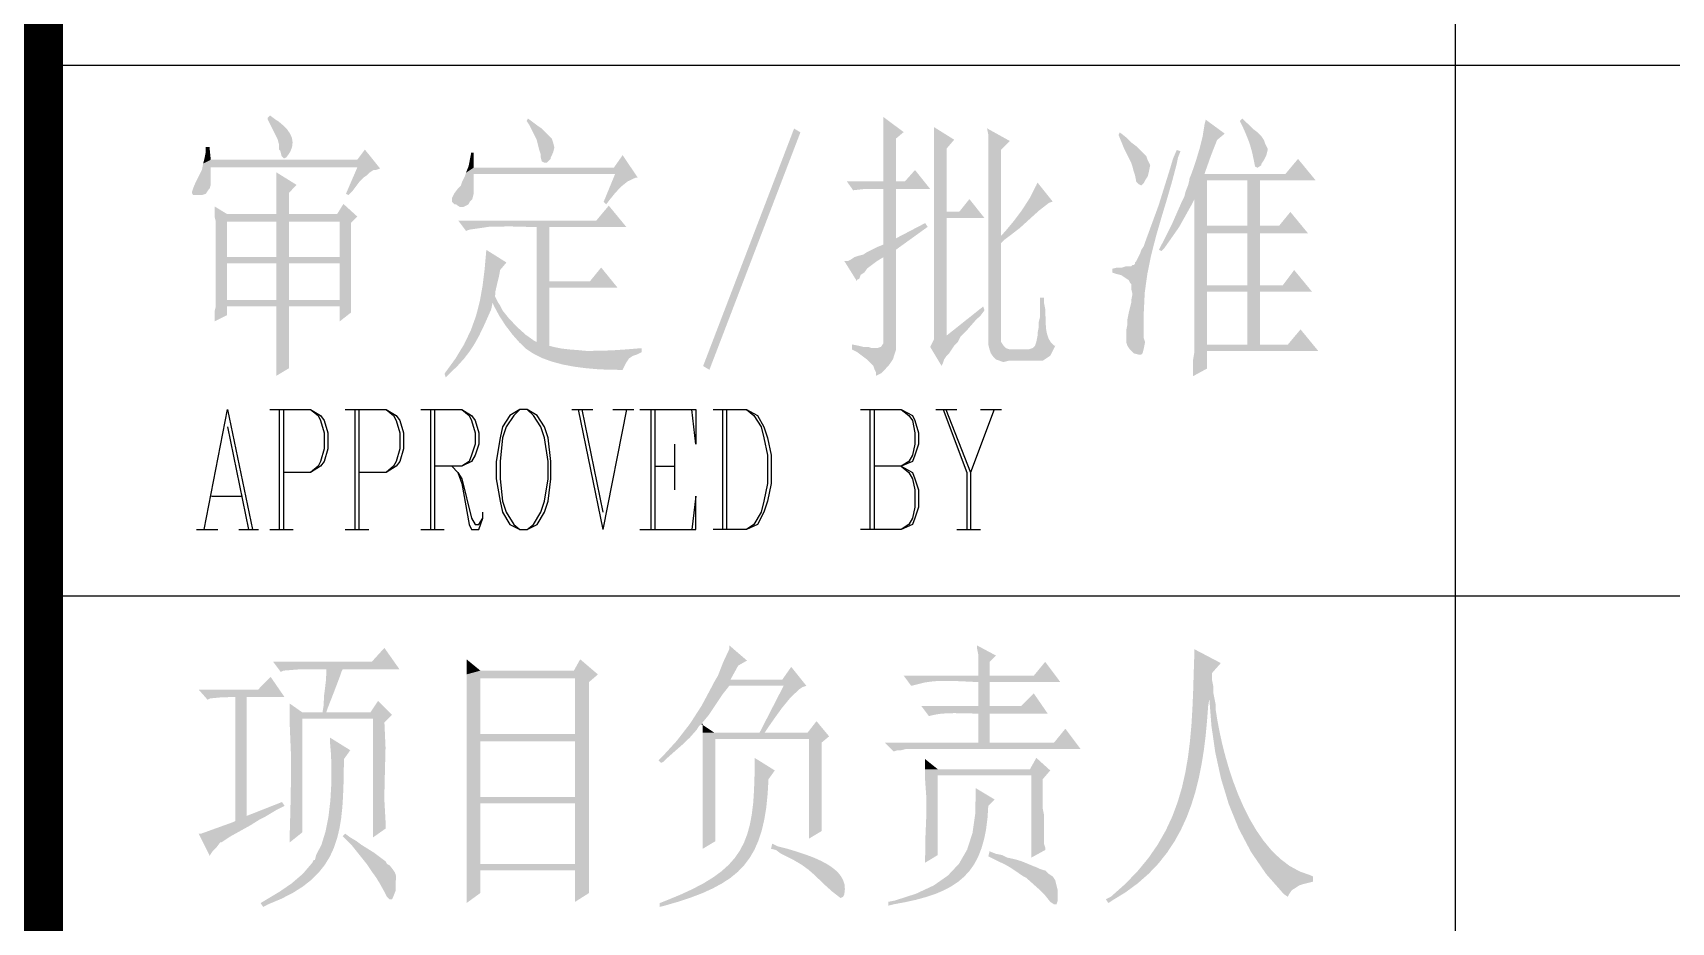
# Paper-space layout 'G2.00 图纸索引' of a CAD drawing. Header units: millimetres. Extents: x 0 to 841, y 0 to 594.
# Drawn here: x 760.15 to 784.85, y 86.08 to 99.49 of the extents above; entities that cross this region are included whole.
import ezdxf

# ---------------------------------------------------------------- set-up
doc = ezdxf.new("R2010")
doc.units = ezdxf.units.MM
for name, color, linetype in [('TB_A1$0$上海中建-图名', 7, 'Continuous'), ('TB_A1$0$上海中建-图框', 24, 'Continuous'), ('TB_A1$0$上海中建-图框字体', 11, 'Continuous')]:
    doc.layers.add(name, color=color, linetype=linetype)

# ---------------------------------------------------------------- blocks, each defined once
blk = doc.blocks.new('TB_A1$0$上海中建A1图框F版')
h = blk.add_hatch(color=11)
h.dxf.hatch_style = 2
h.paths.add_polyline_path([(76372.9, 9824.2), (76369.1, 9820.4), (76369.1, 9818.5), (76384.3, 9788), (76386.3, 9780.4), (76386.3, 9772.8), (76388.2, 9770.9), (76390.1, 9763.3), (76393.9, 9759.5), (76397.7, 9761.4), (76403, 9769.2), (76406, 9776.7), (76406.8, 9783.7), (76405.8, 9790.4), (76403, 9796.8), (76398.7, 9803), (76393, 9808.9), (76386.3, 9814.7), (76380.5, 9818.5)])
h = blk.add_hatch(color=11)
h.dxf.hatch_style = 2
h.paths.add_polyline_path([(76761.5, 9819.8), (76759.6, 9816), (76763.4, 9810.3), (76774.9, 9787.4), (76778.7, 9772.2), (76780.6, 9766.5), (76780.6, 9762.6), (76782.5, 9755), (76786.3, 9753.1), (76790.1, 9753.1), (76795.8, 9758.8), (76795.8, 9760.7), (76799.6, 9768.4), (76801.5, 9776), (76799.6, 9783.6), (76797.7, 9789.3), (76792, 9795), (76788.2, 9798.8), (76782.5, 9804.6), (76776.8, 9808.4), (76769.2, 9814.1)])
h = blk.add_hatch(color=11)
h.dxf.hatch_style = 2
h.paths.add_polyline_path([(77297.6, 9822), (77297.6, 9818.2), (77297.6, 9734.4), (77297.6, 9724.9), (77316.7, 9724.9), (77316.7, 9789.6), (77328.1, 9799.2)])
h = blk.add_hatch(color=11)
h.dxf.hatch_style = 2
h.paths.add_polyline_path([(77783.6, 9817.9), (77781.7, 9810.3), (77778.9, 9792.7), (77774.1, 9773.7), (77768.4, 9754.8), (77762.6, 9737.9), (77758.8, 9728.4), (77781.7, 9736), (77783.6, 9741.7), (77791.8, 9764.7), (77800.7, 9787.4), (77812.2, 9796.9)])
h = blk.add_hatch(color=11)
h.dxf.hatch_style = 2
h.paths.add_polyline_path([(77838.8, 9819.8), (77835, 9816), (77838.8, 9808.4), (77842.9, 9799.2), (77846.1, 9791.4), (77848.7, 9784.6), (77850.8, 9778.3), (77852.6, 9771.9), (77854.3, 9765), (77856, 9757), (77857.9, 9747.4), (77861.7, 9745.5), (77867.4, 9749.3), (77867.4, 9751.2), (77871.2, 9756.9), (77875, 9764.5), (77876.9, 9772.2), (77876.9, 9774.1), (77873.1, 9781.7), (77871.2, 9787.4), (77867.4, 9793.1), (77861.7, 9798.8), (77854.1, 9804.6), (77846.5, 9812.2)])
h = blk.add_hatch(color=11)
h.dxf.hatch_style = 2
h.paths.add_polyline_path([(77035.2, 9440.7), (77025.7, 9446.4), (77162.9, 9804.6), (77172.4, 9798.8)])
h = blk.add_hatch(color=11)
h.dxf.hatch_style = 2
h.paths.add_polyline_path([(77373.8, 9806.8), (77373.8, 9486.7), (77368.1, 9475.3), (77385.2, 9446.7), (77387.2, 9450.5), (77389.1, 9456.3), (77392.9, 9462), (77396.7, 9465.8), (77404.3, 9477.2), (77410, 9482.9), (77413.8, 9490.5), (77392.9, 9492.4), (77392.9, 9669.6), (77450, 9669.6), (77392.9, 9679.1), (77392.9, 9774.4), (77404.3, 9787.7)])
h = blk.add_hatch(color=11)
h.dxf.hatch_style = 2
h.paths.add_polyline_path([(77453.8, 9804.9), (77455.7, 9795.3), (77455.7, 9479.1), (77457.6, 9471.5), (77459.5, 9465.8), (77463.4, 9460.1), (77467.2, 9456.3), (77478.6, 9452.4), (77486.2, 9454.3), (77537.6, 9454.3), (77549.1, 9462), (77552.9, 9469.6), (77488.1, 9471.5), (77482.4, 9473.4), (77478.6, 9477.2), (77474.8, 9482.9), (77474.8, 9631.5), (77480.5, 9637.2), (77488.1, 9642.9), (77474.8, 9642.9), (77474.8, 9772.5), (77488.1, 9785.8)])
h = blk.add_hatch(color=11)
h.dxf.hatch_style = 2
h.paths.add_polyline_path([(77654, 9798.8), (77652.1, 9795), (77659.8, 9776), (77671.2, 9753.1), (77673.1, 9747.4), (77675, 9739.8), (77676.9, 9734.1), (77678.8, 9724.5), (77682.6, 9720.7), (77686.4, 9718.8), (77690.2, 9722.6), (77692.1, 9726.4), (77696, 9732.2), (77697.9, 9739.8), (77699.8, 9749.3), (77697.9, 9753.1), (77696, 9756.9), (77694.1, 9762.6), (77678.8, 9777.9), (77671.2, 9783.6), (77663.6, 9791.2)])
h = blk.add_hatch(color=11)
h.dxf.hatch_style = 2
h.paths.add_polyline_path([(76281.5, 9776.6), (76275.8, 9776.6), (76275.8, 9769), (76273.9, 9759.5), (76272, 9751.8), (76283.4, 9757.6)])
h = blk.add_hatch(color=11)
h.dxf.hatch_style = 2
h.paths.add_polyline_path([(76515.8, 9772.8), (76504.4, 9757.6), (76283.4, 9757.6), (76272, 9751.8), (76504.4, 9746.1), (76487.2, 9706.1), (76491, 9704.2), (76496.7, 9709.9), (76508.2, 9725.2), (76513.9, 9730.9), (76519.6, 9734.7), (76523.4, 9738.5), (76529.1, 9742.3), (76532.9, 9742.3), (76538.7, 9744.2)])
h = blk.add_hatch(color=11)
h.dxf.hatch_style = 2
h.paths.add_polyline_path([(76679.6, 9768.4), (76675.8, 9768.4), (76675.8, 9766.5), (76672, 9747.4), (76668.2, 9737.9), (76679.6, 9745.5)])
h = blk.add_hatch(color=11)
h.dxf.hatch_style = 2
h.paths.add_polyline_path([(76904.4, 9764.5), (76891.1, 9745.5), (76679.6, 9745.5), (76668.2, 9737.9), (76893, 9736), (76875.8, 9694.1), (76879.6, 9690.3), (76885.4, 9697.9), (76893.4, 9707.7), (76902.1, 9717), (76912, 9724.9), (76923.5, 9730.3), (76927.3, 9730.3)])
h = blk.add_hatch(color=11)
h.dxf.hatch_style = 2
h.paths.add_polyline_path([(77739.8, 9772.2), (77734.1, 9758.8), (77730.2, 9745.5), (77712.5, 9688.7), (77692.1, 9633.1), (77690.2, 9627.4), (77686.4, 9621.7), (77684.5, 9616), (77678.8, 9604.5), (77676.9, 9602.6), (77676.9, 9600.7), (77675, 9598.8), (77673.1, 9598.8), (77671.2, 9596.9), (77663.6, 9596.9), (77657.9, 9595), (77650.2, 9595), (77642.6, 9593.1), (77642.6, 9587.4), (77648.3, 9585.5), (77656, 9583.6), (77667.4, 9576), (77669.3, 9572.1), (77671.2, 9570.2), (77671.2, 9562.6), (77673.1, 9555), (77671.2, 9545.5), (77671.2, 9541.7), (77667.4, 9526.4), (77665.5, 9516.9), (77665.5, 9509.3), (77663.6, 9499.8), (77663.6, 9482.6), (77665.5, 9476.9), (77669.3, 9471.2), (77675, 9465.5), (77682.6, 9463.6), (77686.4, 9463.6), (77688.3, 9465.5), (77690.2, 9473.1), (77692.1, 9482.6), (77690.2, 9488.3), (77690.2, 9528.3), (77691.6, 9557.1), (77695.5, 9585.3), (77701.2, 9613.3), (77708.3, 9641), (77716.2, 9668.6), (77724.5, 9696), (77732.5, 9723.6), (77739.8, 9751.2), (77741.7, 9760.7), (77745.5, 9770.3)])
h = blk.add_hatch(color=11)
h.dxf.hatch_style = 2
h.paths.add_polyline_path([(77922.7, 9758.8), (77903.6, 9736), (77781.7, 9736), (77758.8, 9728.4), (77758.8, 9726.4), (77756.9, 9718.8), (77753.1, 9709.3), (77751.2, 9701.7), (77766.4, 9697.9), (77766.4, 9476.9), (77865.5, 9478.8), (77785.5, 9478.8), (77785.5, 9558.8), (77943.6, 9558.8), (77865.5, 9568.3), (77785.5, 9568.3), (77785.5, 9646.4), (77937.9, 9646.4), (77865.5, 9657.9), (77785.5, 9657.9), (77785.5, 9726.4), (77949.3, 9726.4)])
h = blk.add_hatch(color=11)
h.dxf.hatch_style = 2
h.paths.add_polyline_path([(76272, 9751.8), (76270, 9742.3), (76266.1, 9734.4), (76261.3, 9725), (76257.2, 9715.7), (76254.8, 9708), (76256.7, 9704.2), (76270, 9704.2), (76275.8, 9706.1), (76279.6, 9711.8), (76281.5, 9713.7), (76283.4, 9719.5), (76283.4, 9746.1), (76504.4, 9746.1)])
h = blk.add_hatch(color=11)
h.dxf.hatch_style = 2
h.paths.add_polyline_path([(76382.4, 9738.5), (76382.4, 9734.7), (76382.4, 9685.2), (76382.4, 9675.6), (76308.1, 9675.6), (76401.5, 9675.6), (76401.5, 9708), (76412.9, 9719.5)])
h = blk.add_hatch(color=11)
h.dxf.hatch_style = 2
h.paths.add_polyline_path([(76668.2, 9737.9), (76666.3, 9732.2), (76662.5, 9724.5), (76660.6, 9718.8), (76656.8, 9715), (76651, 9707.4), (76647.2, 9699.8), (76647.2, 9694.1), (76651, 9690.3), (76653, 9690.3), (76658.7, 9686.4), (76664.4, 9686.4), (76672, 9690.3), (76673.9, 9694.1), (76677.7, 9697.9), (76679.6, 9705.5), (76679.6, 9736), (76893, 9736)])
h = blk.add_hatch(color=11)
h.dxf.hatch_style = 2
h.paths.add_polyline_path([(77345.2, 9742), (77330, 9724.9), (77242.4, 9724.9), (77251.9, 9711.5), (77269, 9713.4), (77368.1, 9713.4)])
h = blk.add_hatch(color=11)
h.dxf.hatch_style = 2
h.paths.add_polyline_path([(77316.7, 9713.4), (77297.6, 9713.4), (77297.6, 9631.5), (77316.7, 9639.1)])
h = blk.add_hatch(color=11)
h.dxf.hatch_style = 2
h.paths.add_polyline_path([(77530, 9723), (77528.1, 9719.1), (77518.5, 9700.2), (77507, 9682.3), (77494.2, 9665.1), (77480.5, 9648.7), (77474.8, 9642.9), (77488.1, 9642.9), (77503.4, 9654.7), (77517.7, 9667.7), (77532, 9680.7), (77547.2, 9692.5), (77552.9, 9694.4)])
h = blk.add_hatch(color=11)
h.dxf.hatch_style = 2
h.paths.add_polyline_path([(77865.5, 9726.4), (77846.5, 9726.4), (77846.5, 9657.9), (77785.5, 9657.9), (77865.5, 9657.9)])
h = blk.add_hatch(color=11)
h.dxf.hatch_style = 2
h.paths.add_polyline_path([(76483.4, 9690.9), (76473.9, 9675.6), (76401.5, 9675.6), (76289.1, 9671.8), (76291, 9664.2), (76291, 9620.4), (76291, 9610.9), (76308.1, 9610.9), (76308.1, 9664.2), (76382.4, 9664.2), (76504.4, 9671.8)])
h = blk.add_hatch(color=11)
h.dxf.hatch_style = 2
h.paths.add_polyline_path([(76289.1, 9687.1), (76289.1, 9671.8), (76401.5, 9675.6), (76308.1, 9675.6)])
h = blk.add_hatch(color=11)
h.dxf.hatch_style = 2
h.paths.add_polyline_path([(76883.5, 9688.3), (76864.4, 9665.5), (76656.8, 9665.5), (76668.2, 9650.2), (76673.9, 9652.2), (76702.9, 9656.4), (76733.5, 9657), (76764.3, 9656.2), (76793.9, 9656), (76910.1, 9656)])
h = blk.add_hatch(color=11)
h.dxf.hatch_style = 2
h.paths.add_polyline_path([(77427.2, 9698.2), (77411.9, 9679.1), (77392.9, 9679.1), (77450, 9669.6)])
h = blk.add_hatch(color=11)
h.dxf.hatch_style = 2
h.paths.add_polyline_path([(77751.2, 9701.7), (77747.4, 9694.1), (77733, 9661.3), (77716.9, 9629.3), (77713.1, 9621.7), (77716.9, 9619.8), (77720.7, 9623.6), (77743.3, 9655.8), (77762.6, 9690.3), (77766.4, 9697.9)])
h = blk.add_hatch(color=11)
h.dxf.hatch_style = 2
h.paths.add_polyline_path([(76504.4, 9671.8), (76382.4, 9664.2), (76477.7, 9664.2), (76477.7, 9610.9), (76291, 9610.9), (76291, 9601.4), (76477.7, 9601.4), (76477.7, 9546.1), (76291, 9546.1), (76291, 9536.6), (76477.7, 9536.6), (76477.7, 9513.7), (76494.8, 9527.1), (76494.8, 9647.1), (76494.8, 9662.3)])
h = blk.add_hatch(color=11)
h.dxf.hatch_style = 2
h.paths.add_polyline_path([(76382.4, 9664.2), (76382.4, 9610.9), (76401.5, 9610.9), (76401.5, 9664.2), (76477.7, 9664.2)])
h = blk.add_hatch(color=11)
h.dxf.hatch_style = 2
h.paths.add_polyline_path([(77360.5, 9662), (77316.7, 9639.1), (77297.6, 9631.5), (77297.6, 9629.6), (77288.1, 9625.8), (77272.9, 9618.2), (77267.1, 9614.4), (77259.5, 9612.5), (77297.6, 9610.6), (77297.6, 9481), (77293.8, 9475.3), (77288.1, 9473.4), (77316.7, 9471.5), (77316.7, 9622), (77364.3, 9656.3)])
h = blk.add_hatch(color=11)
h.dxf.hatch_style = 2
h.paths.add_polyline_path([(77911.2, 9678.8), (77894.1, 9657.9), (77865.5, 9657.9), (77937.9, 9646.4)])
h = blk.add_hatch(color=11)
h.dxf.hatch_style = 2
h.paths.add_polyline_path([(76793.9, 9656), (76774.9, 9656), (76774.9, 9482.6), (76748.2, 9482.6), (76757.7, 9473.1), (76763.4, 9469.3), (76854.9, 9469.3), (76849.2, 9469.3), (76837.6, 9470.4), (76824.8, 9471.4), (76812.3, 9472.8), (76801.5, 9475), (76793.9, 9476.9), (76793.9, 9564.5), (76896.8, 9564.5), (76793.9, 9574)])
h = blk.add_hatch(color=11)
h.dxf.hatch_style = 2
h.paths.add_polyline_path([(77865.5, 9646.4), (77846.5, 9646.4), (77846.5, 9568.3), (77785.5, 9568.3), (77865.5, 9568.3)])
h = blk.add_hatch(color=11)
h.dxf.hatch_style = 2
h.paths.add_polyline_path([(76698.7, 9621.7), (76698.7, 9619.8), (76696.3, 9592.5), (76693.2, 9567.4), (76689, 9544), (76683.3, 9521.9), (76675.5, 9500.4), (76665.3, 9479.1), (76652.2, 9457.5), (76635.8, 9435), (76637.7, 9429.3), (76643.4, 9435), (76655.3, 9446.5), (76665.3, 9457.6), (76673.8, 9468.6), (76681.1, 9479.8), (76687.6, 9491.5), (76693.7, 9503.9), (76699.8, 9517.4), (76706.3, 9532.1), (76708.2, 9541.7), (76715.8, 9543.6), (76712, 9551.2), (76712.7, 9559.7), (76715.2, 9570.5), (76718, 9581.7), (76719.6, 9591.2), (76729.2, 9602.6)])
h = blk.add_hatch(color=11)
h.dxf.hatch_style = 2
h.paths.add_polyline_path([(77259.5, 9612.5), (77253.8, 9610.6), (77248.1, 9606.7), (77244.3, 9604.8), (77238.6, 9604.8), (77257.6, 9574.4), (77257.6, 9576.3), (77261.4, 9578.2), (77263.3, 9583.9), (77269, 9587.7), (77272.9, 9593.4), (77288.1, 9604.8), (77297.6, 9610.6)])
h = blk.add_hatch(color=11)
h.dxf.hatch_style = 2
h.paths.add_polyline_path([(76291, 9601.4), (76291, 9599.4), (76291, 9553.7), (76291, 9546.1), (76308.1, 9546.1), (76308.1, 9601.4), (76382.4, 9601.4)])
h = blk.add_hatch(color=11)
h.dxf.hatch_style = 2
h.paths.add_polyline_path([(76382.4, 9601.4), (76382.4, 9546.1), (76401.5, 9546.1), (76401.5, 9601.4), (76477.7, 9601.4)])
h = blk.add_hatch(color=11)
h.dxf.hatch_style = 2
h.paths.add_polyline_path([(76872, 9595), (76854.9, 9574), (76793.9, 9574), (76896.8, 9564.5)])
h = blk.add_hatch(color=11)
h.dxf.hatch_style = 2
h.paths.add_polyline_path([(77916.9, 9591.2), (77899.8, 9568.3), (77865.5, 9568.3), (77943.6, 9558.8)])
h = blk.add_hatch(color=11)
h.dxf.hatch_style = 2
h.paths.add_polyline_path([(76291, 9536.6), (76289.1, 9529), (76289.1, 9513.7), (76308.1, 9523.2), (76308.1, 9536.6), (76477.7, 9536.6)])
h = blk.add_hatch(color=11)
h.dxf.hatch_style = 2
h.paths.add_polyline_path([(76401.5, 9536.6), (76382.4, 9536.6), (76382.4, 9534.7), (76382.4, 9437.5), (76382.4, 9431.8), (76401.5, 9443.2), (76401.5, 9447), (76401.5, 9511.8), (76401.5, 9523.2)])
h = blk.add_hatch(color=11)
h.dxf.hatch_style = 2
h.paths.add_polyline_path([(76715.8, 9543.6), (76708.2, 9541.7), (76712, 9534), (76718.9, 9521.2), (76728.2, 9507.1), (76738.4, 9493.7), (76748.2, 9482.6), (76774.9, 9482.6), (76771.1, 9484.5), (76758.4, 9493.5), (76745.3, 9505.3), (76733.1, 9518.1), (76723.4, 9530.2), (76719.6, 9537.9)])
h = blk.add_hatch(color=11)
h.dxf.hatch_style = 2
h.paths.add_polyline_path([(77448.1, 9536.3), (77392.9, 9492.4), (77413.8, 9490.5), (77422, 9498.7), (77428.9, 9506.7), (77435.9, 9514.7), (77444.3, 9522.9), (77450, 9530.5)])
h = blk.add_hatch(color=11)
h.dxf.hatch_style = 2
h.paths.add_polyline_path([(77539.6, 9549.6), (77533.8, 9549.6), (77533.8, 9521), (77531.9, 9513.4), (77531.9, 9505.8), (77530, 9496.3), (77530, 9492.4), (77528.1, 9482.9), (77526.2, 9477.2), (77522.4, 9473.4), (77516.7, 9471.5), (77488.1, 9471.5), (77552.9, 9469.6), (77556.7, 9477.2), (77554.8, 9477.2), (77549.8, 9482.4), (77546.3, 9488.5), (77544.1, 9495.4), (77542.8, 9502.7), (77542.3, 9510.4), (77542, 9518), (77541.9, 9525.5), (77541.5, 9532.5), (77539.6, 9542)])
h = blk.add_hatch(color=11)
h.dxf.hatch_style = 2
h.paths.add_polyline_path([(77865.5, 9558.8), (77846.5, 9558.8), (77846.5, 9478.8), (77785.5, 9478.8), (77865.5, 9478.8)])
h = blk.add_hatch(color=11)
h.dxf.hatch_style = 2
h.paths.add_polyline_path([(77926.5, 9501.7), (77907.4, 9478.8), (77865.5, 9478.8), (77766.4, 9476.9), (77766.4, 9467.4), (77764.5, 9455.9), (77764.5, 9431.2), (77785.5, 9442.6), (77785.5, 9469.3), (77953.1, 9469.3)])
h = blk.add_hatch(color=11)
h.dxf.hatch_style = 2
h.paths.add_polyline_path([(76933, 9473.1), (76929.2, 9473.1), (76911.2, 9471.6), (76892.1, 9470.3), (76873, 9469.5), (76854.9, 9469.3), (76763.4, 9469.3), (76769.2, 9465.5), (76782.3, 9458.7), (76797.4, 9453.2), (76813.8, 9448.8), (76831.1, 9445.5), (76848.6, 9443.2), (76865.7, 9441.7), (76882, 9440.9), (76896.8, 9440.7), (76904.4, 9440.7), (76910.1, 9452.1), (76913.9, 9457.8), (76919.7, 9461.7), (76925.4, 9463.6), (76933, 9467.4)])
h = blk.add_hatch(color=11)
h.dxf.hatch_style = 2
h.paths.add_polyline_path([(77250, 9479.1), (77250, 9471.5), (77257.6, 9467.7), (77265.2, 9462), (77272.9, 9456.3), (77282.4, 9446.7), (77284.3, 9441), (77286.2, 9437.2), (77286.2, 9431.5), (77293.8, 9435.3), (77300.5, 9441.9), (77306.9, 9449), (77312, 9456.8), (77314.8, 9465.8), (77316.7, 9471.5), (77288.1, 9473.4), (77280.5, 9473.4), (77274.8, 9475.3), (77267.1, 9475.3), (77259.5, 9477.2)])
h = blk.add_hatch(color=11)
h.dxf.hatch_style = 2
h.paths.add_polyline_path([(76545.2, 9021.4), (76526.1, 9000.4), (76377.5, 9000.4), (76388.9, 8985.2), (76392.8, 8987.1), (76415.2, 8988.9), (76437.2, 8989.3), (76459.4, 8989), (76482.3, 8989), (76568, 8989)])
h = blk.add_hatch(color=11)
h.dxf.hatch_style = 2
h.paths.add_polyline_path([(77065.2, 9025.2), (77065.2, 9019.5), (77056, 8999.8), (77048.1, 8979.5), (77042.4, 8969.9), (77067.1, 8973.7), (77078.6, 8994.7), (77091.9, 9002.3)])
h = blk.add_hatch(color=11)
h.dxf.hatch_style = 2
h.paths.add_polyline_path([(77438.6, 9025.2), (77438.6, 9021.4), (77440.5, 9011.8), (77440.5, 8979.5), (77457.6, 8979.5), (77457.6, 9000.4), (77467.2, 9009.9)])
h = blk.add_hatch(color=11)
h.dxf.hatch_style = 2
h.paths.add_polyline_path([(77766.3, 9019.5), (77766.3, 9009.9), (77765.4, 8982.7), (77764.6, 8956.2), (77763.5, 8930.4), (77762, 8905.2), (77759.8, 8880.7), (77756.8, 8856.8), (77752.8, 8833.5), (77747.7, 8810.8), (77741.1, 8788.6), (77733, 8766.9), (77723.1, 8745.7), (77711.3, 8725), (77697.3, 8704.7), (77680.9, 8684.8), (77662.1, 8665.3), (77640.5, 8646.1), (77632.9, 8642.3), (77636.7, 8636.6), (77642.4, 8640.4), (77662.8, 8652.9), (77681.1, 8666.4), (77697.6, 8680.9), (77712.2, 8696.2), (77725.1, 8712.4), (77736.4, 8729.4), (77746.2, 8747.2), (77754.7, 8765.7), (77761.9, 8784.8), (77768, 8804.5), (77773.1, 8824.9), (77777.3, 8845.8), (77780.7, 8867.1), (77783.4, 8888.9), (77785.5, 8911.2), (77787.2, 8933.7), (77789.1, 8945.2), (77796.7, 8945.2), (77794.8, 8954.7), (77794.8, 8964.2), (77792.9, 8973.7), (77792.9, 8983.3), (77806.3, 8998.5)])
h = blk.add_hatch(color=11)
h.dxf.hatch_style = 2
h.paths.add_polyline_path([(76840.4, 9004.2), (76830.9, 8987.1), (76689.9, 8987.1), (76669, 8981.4), (76669, 8973.7), (76669, 8891.8), (76669, 8882.3), (76689.9, 8891.8), (76689.9, 8975.7), (76832.8, 8975.7), (76867.1, 8981.4)])
h = blk.add_hatch(color=11)
h.dxf.hatch_style = 2
h.paths.add_polyline_path([(76669, 9004.2), (76669, 8981.4), (76689.9, 8987.1)])
h = blk.add_hatch(color=11)
h.dxf.hatch_style = 2
h.paths.add_polyline_path([(77158.6, 8992.8), (77145.2, 8973.7), (77067.1, 8973.7), (77042.4, 8969.9), (77038.5, 8962.3), (77023.4, 8934.1), (77005.9, 8907), (76986.1, 8881.4), (76964.3, 8857.5), (76958.5, 8851.8), (76962.3, 8848), (76966.2, 8849.9), (76971.9, 8855.6), (76983.3, 8865.7), (76994.7, 8875.7), (77005.7, 8886.2), (77015.7, 8897.5), (77019.5, 8903.3), (77023.3, 8907.1), (77034.2, 8920.1), (77044.6, 8935.6), (77054.8, 8951.1), (77065.2, 8964.2), (77181.4, 8964.2)])
h = blk.add_hatch(color=11)
h.dxf.hatch_style = 2
h.paths.add_polyline_path([(77541.5, 9000.4), (77524.3, 8979.5), (77328.1, 8979.5), (77339.5, 8964.2), (77347.2, 8966.1), (77360.1, 8969.3), (77373.7, 8971.1), (77387.6, 8971.7), (77401.7, 8971.6), (77416, 8971), (77430.1, 8970.3), (77444.1, 8969.8), (77457.6, 8969.9), (77564.3, 8969.9)])
h = blk.add_hatch(color=11)
h.dxf.hatch_style = 2
h.paths.add_polyline_path([(76373.7, 8977.6), (76354.7, 8958.5), (76265.1, 8958.5), (76278.5, 8943.3), (76282.3, 8945.2), (76296.8, 8946.6), (76309.6, 8947.1), (76322.5, 8947.1), (76337.5, 8947.1), (76394.7, 8947.1)])
h = blk.add_hatch(color=11)
h.dxf.hatch_style = 2
h.paths.add_polyline_path([(76482.3, 8989), (76457.5, 8989), (76457.5, 8987.1), (76457.3, 8974.7), (76455.7, 8961.2), (76454, 8947.8), (76453.7, 8935.6), (76451.8, 8924.2), (76421.3, 8924.2), (76457.5, 8924.2), (76459.4, 8929.9), (76469.1, 8954.7), (76478.5, 8979.5), (76480.4, 8985.2)])
h = blk.add_hatch(color=11)
h.dxf.hatch_style = 2
h.paths.add_polyline_path([(76867.1, 8981.4), (76832.8, 8975.7), (76832.8, 8891.8), (76689.9, 8891.8), (76669, 8882.3), (76832.8, 8880.4), (76832.8, 8796.6), (76689.9, 8796.6), (76669, 8794.7), (76832.8, 8787.1), (76832.8, 8695.6), (76689.9, 8695.6), (76669, 8691.8), (76669, 8684.2), (76669, 8642.3), (76669, 8636.6), (76689.9, 8651.8), (76689.9, 8686.1), (76832.8, 8686.1), (76853.8, 8689.9), (76853.8, 8969.9)])
h = blk.add_hatch(color=11)
h.dxf.hatch_style = 2
h.paths.add_polyline_path([(77457.6, 8933.7), (77457.6, 8969.9), (77440.5, 8969.9), (77440.5, 8933.7)])
h = blk.add_hatch(color=11)
h.dxf.hatch_style = 2
h.paths.add_polyline_path([(76337.5, 8947.1), (76320.4, 8947.1), (76320.4, 8760.4), (76316.6, 8758.5), (76268.9, 8741.3), (76265.1, 8741.3), (76282.3, 8707), (76282.3, 8709), (76286.1, 8714.7), (76291.8, 8720.4), (76297.5, 8728), (76299.4, 8728), (76311.6, 8736.3), (76327, 8744.9), (76342.9, 8753.7), (76356.6, 8762.3), (76364.2, 8766.1), (76337.5, 8768)])
h = blk.add_hatch(color=11)
h.dxf.hatch_style = 2
h.paths.add_polyline_path([(77181.4, 8964.2), (77147.1, 8964.2), (77110.9, 8893.7), (77118.6, 8893.7), (77122.4, 8899.5), (77133.4, 8915.3), (77144.6, 8930.8), (77156.6, 8945.4), (77170, 8958.5), (77175.7, 8962.3)])
h = blk.add_hatch(color=11)
h.dxf.hatch_style = 2
h.paths.add_polyline_path([(77524.3, 8952.8), (77505.3, 8933.7), (77354.8, 8933.7), (77366.2, 8918.5), (77373.8, 8920.4), (77382.5, 8921.9), (77392.6, 8922.7), (77403.6, 8923), (77415.2, 8922.9), (77426.8, 8922.6), (77438, 8922.3), (77448.4, 8922.1), (77457.6, 8922.3), (77545.3, 8922.3)])
h = blk.add_hatch(color=11)
h.dxf.hatch_style = 2
h.paths.add_polyline_path([(77796.7, 8945.2), (77789.1, 8945.2), (77789.1, 8943.3), (77792.2, 8903.5), (77798, 8863.6), (77806.6, 8824.2), (77818.3, 8785.7), (77833.4, 8748.6), (77852.1, 8713.3), (77874.8, 8680.2), (77901.5, 8649.9), (77907.2, 8646.1), (77909.1, 8649.9), (77912.9, 8655.6), (77924.4, 8663.2), (77930.1, 8665.1), (77945.3, 8668.9), (77945.3, 8676.6), (77941.5, 8678.5), (77925.2, 8684.3), (77910, 8692.6), (77895.9, 8703.3), (77882.8, 8716), (77870.8, 8730.5), (77859.8, 8746.4), (77849.7, 8763.6), (77840.6, 8781.7), (77832.4, 8800.5), (77825.1, 8819.7), (77818.7, 8839), (77813.1, 8858.2), (77808.3, 8877), (77804.4, 8895), (77801.1, 8912.1), (77798.6, 8928), (77798.6, 8935.6)])
h = blk.add_hatch(color=11)
h.dxf.hatch_style = 2
h.paths.add_polyline_path([(76402.3, 8937.6), (76402.3, 8916.6), (76528, 8914.7), (76528, 8735.6), (76547.1, 8749), (76547.1, 8756.6), (76545, 8794.5), (76545.9, 8832.7), (76546.9, 8871), (76545.2, 8909), (76556.6, 8920.4), (76457.5, 8924.2), (76421.3, 8924.2)])
h = blk.add_hatch(color=11)
h.dxf.hatch_style = 2
h.paths.add_polyline_path([(76535.6, 8941.4), (76524.2, 8924.2), (76457.5, 8924.2), (76556.6, 8920.4)])
h = blk.add_hatch(color=11)
h.dxf.hatch_style = 2
h.paths.add_polyline_path([(77457.6, 8878.5), (77457.6, 8922.3), (77440.5, 8922.3), (77440.5, 8878.5)])
h = blk.add_hatch(color=11)
h.dxf.hatch_style = 2
h.paths.add_polyline_path([(76402.3, 8916.6), (76402.3, 8909), (76404.1, 8865.4), (76404.3, 8822.2), (76403.5, 8779.1), (76402.3, 8735.6), (76402.3, 8728), (76421.3, 8743.2), (76421.3, 8914.7), (76528, 8914.7)])
h = blk.add_hatch(color=11)
h.dxf.hatch_style = 2
h.paths.add_polyline_path([(77025.2, 8905.2), (77025.2, 8907.1), (77023.3, 8907.1), (77023.3, 8905.2)])
h = blk.add_hatch(color=11)
h.dxf.hatch_style = 2
h.paths.add_polyline_path([(77196.7, 8910.9), (77183.3, 8893.7), (77025.2, 8893.7), (77025.2, 8884.2), (77185.2, 8884.2), (77185.2, 8733.7), (77204.3, 8745.1), (77204.3, 8747.1), (77204.3, 8878.5), (77215.7, 8888)])
h = blk.add_hatch(color=11)
h.dxf.hatch_style = 2
h.paths.add_polyline_path([(77025.2, 8905.2), (77025.2, 8893.7), (77042.4, 8893.7)])
h = blk.add_hatch(color=11)
h.dxf.hatch_style = 2
h.paths.add_polyline_path([(77571.9, 8899.5), (77554.8, 8878.5), (77299.5, 8878.5), (77312.9, 8865.2), (77318.6, 8867.1), (77324.3, 8867.1), (77331.9, 8869), (77594.8, 8869)])
h = blk.add_hatch(color=11)
h.dxf.hatch_style = 2
h.paths.add_polyline_path([(76463.2, 8886.1), (76463.2, 8878.5), (76464.7, 8860.3), (76465.4, 8838.9), (76465.1, 8815.5), (76463.7, 8791.2), (76460.9, 8767.2), (76456.5, 8744.8), (76450.4, 8724.9), (76442.3, 8709), (76440.4, 8701.3), (76438.5, 8701.3), (76436.6, 8697.5), (76422.2, 8680.7), (76405.4, 8666.3), (76387.1, 8653.7), (76368, 8642.3), (76358.5, 8636.6), (76362.3, 8630.8), (76369.9, 8634.7), (76389.9, 8643.1), (76407.4, 8652.1), (76422.5, 8661.7), (76435.5, 8672), (76446.4, 8682.9), (76455.6, 8694.6), (76463.1, 8706.9), (76469.1, 8720), (76473.7, 8733.8), (76477.3, 8748.4), (76479.9, 8763.8), (76481.7, 8780.1), (76482.8, 8797.1), (76483.5, 8815.1), (76483.9, 8834), (76484.2, 8853.7), (76493.7, 8867.1)])
h = blk.add_hatch(color=11)
h.dxf.hatch_style = 2
h.paths.add_polyline_path([(76669, 8882.3), (76669, 8872.8), (76669, 8806.1), (76669, 8794.7), (76689.9, 8796.6), (76689.9, 8880.4), (76832.8, 8880.4)])
h = blk.add_hatch(color=11)
h.dxf.hatch_style = 2
h.paths.add_polyline_path([(77025.2, 8884.2), (77025.2, 8876.6), (77025.2, 8726.1), (77025.2, 8718.5), (77044.3, 8729.9), (77044.3, 8884.2), (77185.2, 8884.2)])
h = blk.add_hatch(color=11)
h.dxf.hatch_style = 2
h.paths.add_polyline_path([(77103.3, 8855.6), (77103.3, 8849.9), (77103.2, 8827.5), (77102.5, 8806.9), (77101.3, 8788.1), (77099.2, 8770.9), (77096.3, 8755.2), (77092.4, 8740.9), (77087.4, 8727.8), (77081.1, 8715.7), (77073.4, 8704.6), (77064.2, 8694.2), (77053.3, 8684.4), (77040.7, 8675.2), (77026.2, 8666.3), (77009.6, 8657.6), (76990.9, 8649), (76970, 8640.4), (76960.4, 8636.6), (76960.4, 8630.8), (76968.1, 8632.8), (76988.8, 8638.8), (77007.7, 8645.1), (77025, 8651.7), (77040.5, 8658.8), (77054.5, 8666.4), (77067, 8674.6), (77078.1, 8683.7), (77087.7, 8693.8), (77096.1, 8704.9), (77103.2, 8717.2), (77109.2, 8730.9), (77114.1, 8745.9), (77118, 8762.6), (77121, 8780.9), (77123, 8801.1), (77124.3, 8823.3), (77133.8, 8836.6)])
h = blk.add_hatch(color=11)
h.dxf.hatch_style = 2
h.paths.add_polyline_path([(77528.1, 8855.6), (77518.6, 8838.5), (77360.5, 8838.5), (77360.5, 8829), (77520.5, 8829), (77520.5, 8705.1), (77541.5, 8716.6), (77541.5, 8720.4), (77539.6, 8726.1), (77539.6, 8769.9), (77537.7, 8779.4), (77537.7, 8823.3), (77549.1, 8836.6)])
h = blk.add_hatch(color=11)
h.dxf.hatch_style = 2
h.paths.add_polyline_path([(77360.5, 8853.7), (77360.5, 8838.5), (77379.5, 8838.5)])
h = blk.add_hatch(color=11)
h.dxf.hatch_style = 2
h.paths.add_polyline_path([(77360.5, 8829), (77360.5, 8821.3), (77362.5, 8792.9), (77362.1, 8764.3), (77360.9, 8735.7), (77360.5, 8707), (77360.5, 8697.5), (77379.5, 8709), (77379.5, 8829), (77520.5, 8829)])
h = blk.add_hatch(color=11)
h.dxf.hatch_style = 2
h.paths.add_polyline_path([(76669, 8794.7), (76669, 8783.2), (76669, 8699.4), (76669, 8691.8), (76689.9, 8695.6), (76689.9, 8787.1), (76832.8, 8787.1)])
h = blk.add_hatch(color=11)
h.dxf.hatch_style = 2
h.paths.add_polyline_path([(77436.7, 8809.9), (77436.7, 8806.1), (77436.1, 8771.9), (77431.9, 8742.4), (77423.8, 8717.2), (77411.5, 8695.9), (77394.8, 8678.1), (77373.3, 8663.1), (77346.7, 8650.7), (77314.8, 8640.4), (77305.2, 8638.5), (77305.2, 8632.8), (77312.9, 8634.7), (77330.6, 8638), (77347, 8641.6), (77362.1, 8645.8), (77376, 8650.4), (77388.6, 8655.8), (77400, 8661.8), (77410.3, 8668.7), (77419.4, 8676.5), (77427.5, 8685.3), (77434.5, 8695.2), (77440.4, 8706.4), (77445.3, 8718.8), (77449.3, 8732.6), (77452.4, 8747.9), (77454.5, 8764.7), (77455.7, 8783.2), (77465.3, 8792.8)])
h = blk.add_hatch(color=11)
h.dxf.hatch_style = 2
h.paths.add_polyline_path([(76390.8, 8789), (76337.5, 8768), (76364.2, 8766.1), (76383.2, 8777.5), (76394.7, 8783.2)])
h = blk.add_hatch(color=11)
h.dxf.hatch_style = 2
h.paths.add_polyline_path([(76486.1, 8741.3), (76482.3, 8737.5), (76495.6, 8724.2), (76518.5, 8695.6), (76526.1, 8684.2), (76532.4, 8675.6), (76538.4, 8665.8), (76544, 8655.7), (76549, 8646.1), (76552.8, 8642.3), (76556.6, 8642.3), (76558.5, 8646.1), (76562.3, 8655.6), (76562, 8663.5), (76562.3, 8669.2), (76562.6, 8673.5), (76562.7, 8676.9), (76562.1, 8680), (76560.6, 8683.4), (76557.6, 8687.8), (76552.8, 8693.7), (76549, 8695.6), (76547.1, 8699.4), (76529.5, 8712.6), (76510.9, 8724.2), (76503.2, 8729.9), (76493.7, 8735.6)])
h = blk.add_hatch(color=11)
h.dxf.hatch_style = 2
h.paths.add_polyline_path([(77130, 8726.1), (77128.1, 8718.5), (77135.7, 8716.6), (77143.3, 8710.9), (77160.7, 8702.4), (77174.1, 8694.5), (77184.6, 8686.9), (77193.3, 8679.3), (77201.4, 8671.5), (77210, 8663.3), (77220.1, 8654.2), (77232.9, 8644.2), (77236.7, 8646.1), (77238.6, 8649.9), (77239.5, 8657.5), (77238.9, 8664.6), (77236.9, 8671.1), (77233.5, 8677.1), (77229.1, 8682.7), (77223.7, 8687.7), (77217.5, 8692.3), (77210.6, 8696.5), (77203.3, 8700.3), (77195.7, 8703.8), (77188, 8706.9), (77180.3, 8709.7), (77172.7, 8712.3), (77165.6, 8714.6), (77158.9, 8716.6), (77152.8, 8718.5), (77137.6, 8722.3)])
h = blk.add_hatch(color=11)
h.dxf.hatch_style = 2
h.paths.add_polyline_path([(77457.6, 8714.7), (77455.7, 8707), (77467.2, 8701.3), (77473.3, 8698.4), (77478.1, 8696.1), (77482.1, 8694.1), (77485.6, 8692.1), (77489.1, 8690), (77492.9, 8687.6), (77497.5, 8684.4), (77503.4, 8680.4), (77509.1, 8676.6), (77512.9, 8674.7), (77522.4, 8666.2), (77532, 8657.6), (77541.1, 8648.5), (77549.1, 8638.5), (77554.8, 8634.7), (77558.6, 8634.7), (77560.5, 8640.4), (77560.5, 8655.6), (77556.7, 8670.9), (77552.9, 8676.6), (77547.2, 8680.4), (77541.5, 8686.1), (77539.6, 8686.1), (77533.8, 8688), (77530, 8689.9), (77523.2, 8692.5), (77517.7, 8694.8), (77513.1, 8696.7), (77508.9, 8698.5), (77504.4, 8700.1), (77499.2, 8701.7), (77492.7, 8703.4), (77484.3, 8705.1), (77476.7, 8709), (77467.2, 8710.9)])
h = blk.add_hatch(color=11)
h.dxf.hatch_style = 2
h.paths.add_polyline_path([(76853.8, 8689.9), (76832.8, 8686.1), (76832.8, 8638.5), (76853.8, 8651.8), (76853.8, 8680.4)])
at = {"layer": 'TB_A1$0$上海中建-图框'}
for p, q in [((76060, 1100), (76060, 58300)), ((78160, 1100), (78160, 12300)), ((76030, 9900), (83000, 9900)), ((76030, 9100), (83000, 9100))]:
    blk.add_line(p, q, dxfattribs=at)
at = {"layer": 'TB_A1$0$上海中建-图框', "const_width": 60}
blk.add_lwpolyline([(76030, 1100), (76030, 58300)], dxfattribs=at)
at = {"layer": 'TB_A1$0$上海中建-图框字体'}
for points in [[(76273.3, 9200), (76308.8, 9381.1), (76346.1, 9200)], [(76372.3, 9381.1), (76433.9, 9381.1), (76448.8, 9371.8), (76454.4, 9364.3), (76460, 9345.6), (76460, 9321.4), (76454.4, 9302.7), (76448.8, 9295.2), (76433.9, 9285.9), (76392.8, 9285.9)], [(76387.2, 9200), (76387.2, 9381.1)], [(76392.8, 9381.1), (76392.8, 9200)], [(76433.9, 9381.1), (76445.1, 9371.8), (76448.8, 9364.3), (76454.4, 9345.6), (76454.4, 9321.4), (76448.8, 9302.7), (76445.1, 9295.2), (76433.9, 9285.9)], [(76486.2, 9381.1), (76547.8, 9381.1), (76562.7, 9371.8), (76568.3, 9364.3), (76573.9, 9345.6), (76573.9, 9321.4), (76568.3, 9302.7), (76562.7, 9295.2), (76547.8, 9285.9), (76506.7, 9285.9)], [(76501.1, 9200), (76501.1, 9381.1)], [(76506.7, 9381.1), (76506.7, 9200)], [(76547.8, 9381.1), (76559, 9371.8), (76562.7, 9364.3), (76568.3, 9345.6), (76568.3, 9321.4), (76562.7, 9302.7), (76559, 9295.2), (76547.8, 9285.9)], [(76600, 9381.1), (76661.7, 9381.1), (76676.6, 9371.8), (76682.2, 9364.3), (76687.8, 9345.6), (76687.8, 9328.8), (76682.2, 9312), (76676.6, 9302.7), (76661.7, 9295.2), (76620.6, 9295.2)], [(76615, 9200), (76615, 9381.1)], [(76620.6, 9381.1), (76620.6, 9200)], [(76661.7, 9381.1), (76672.9, 9371.8), (76676.6, 9364.3), (76682.2, 9345.6), (76682.2, 9328.8), (76676.6, 9312), (76672.9, 9302.7), (76661.7, 9295.2)], [(76749.4, 9381.1), (76734.5, 9371.8), (76723.3, 9355), (76719.5, 9338.2), (76713.9, 9302.7), (76713.9, 9276.5), (76719.5, 9242.9), (76723.3, 9226.1), (76734.5, 9207.5), (76749.4, 9200), (76760.6, 9200), (76775.5, 9207.5), (76786.7, 9226.1), (76792.3, 9242.9), (76796.1, 9276.5), (76796.1, 9302.7), (76792.3, 9338.2), (76786.7, 9355), (76775.5, 9371.8), (76760.6, 9381.1), (76749.4, 9381.1), (76740.1, 9371.8), (76728.9, 9355), (76723.3, 9338.2), (76719.5, 9302.7), (76719.5, 9276.5), (76723.3, 9242.9), (76728.9, 9226.1), (76740.1, 9207.5), (76749.4, 9200)], [(76760.6, 9200), (76769.9, 9207.5), (76781.1, 9226.1), (76786.7, 9242.9), (76792.3, 9276.5), (76792.3, 9302.7), (76786.7, 9338.2), (76781.1, 9355), (76769.9, 9371.8), (76760.6, 9381.1)], [(76827.8, 9381.1), (76859.6, 9381.1)], [(76837.2, 9381.1), (76874.5, 9200)], [(76842.8, 9381.1), (76874.5, 9226.1)], [(76910, 9381.1), (76874.5, 9200)], [(76889.4, 9381.1), (76921.2, 9381.1)], [(76930.5, 9381.1), (77014.5, 9381.1), (77014.5, 9328.8), (77008.9, 9381.1)], [(76947.3, 9200), (76947.3, 9381.1)], [(76952.9, 9381.1), (76952.9, 9200)], [(77040.7, 9381.1), (77091.1, 9381.1), (77107.9, 9371.8), (77117.2, 9355), (77122.8, 9338.2), (77128.4, 9312), (77128.4, 9269.1), (77122.8, 9242.9), (77117.2, 9226.1), (77107.9, 9207.5), (77091.1, 9200), (77040.7, 9200)], [(77055.6, 9200), (77055.6, 9381.1)], [(77061.2, 9381.1), (77061.2, 9200)], [(77091.1, 9381.1), (77102.3, 9371.8), (77113.5, 9355), (77117.2, 9338.2), (77122.8, 9312), (77122.8, 9269.1), (77117.2, 9242.9), (77113.5, 9226.1), (77102.3, 9207.5), (77091.1, 9200)], [(77262.8, 9381.1), (77324.5, 9381.1), (77341.3, 9371.8), (77345, 9364.3), (77350.6, 9345.6), (77350.6, 9328.8), (77345, 9312), (77341.3, 9302.7), (77324.5, 9295.2)], [(77277.8, 9200), (77277.8, 9381.1)], [(77283.4, 9381.1), (77283.4, 9200)], [(77324.5, 9381.1), (77335.7, 9371.8), (77341.3, 9364.3), (77345, 9345.6), (77345, 9328.8), (77341.3, 9312), (77335.7, 9302.7), (77324.5, 9295.2), (77283.4, 9295.2)], [(77376.7, 9381.1), (77408.5, 9381.1)], [(77387.9, 9381.1), (77423.4, 9285.9), (77423.4, 9200)], [(77391.7, 9381.1), (77429, 9285.9), (77429, 9200)], [(77464.5, 9381.1), (77429, 9285.9)], [(77443.9, 9381.1), (77475.7, 9381.1)], [(76308.8, 9355), (76340.5, 9200)], [(76982.8, 9328.8), (76982.8, 9259.7)], [(76646.7, 9295.2), (76656.1, 9285.9), (76661.7, 9276.5), (76676.6, 9216.8), (76682.2, 9207.5), (76687.8, 9207.5), (76693.4, 9216.8)], [(76952.9, 9295.2), (76982.8, 9295.2)], [(77324.5, 9295.2), (77341.3, 9285.9), (77345, 9276.5), (77350.6, 9259.7), (77350.6, 9233.6), (77345, 9216.8), (77341.3, 9207.5), (77324.5, 9200), (77262.8, 9200)], [(77324.5, 9295.2), (77335.7, 9285.9), (77341.3, 9276.5), (77345, 9259.7), (77345, 9233.6), (77341.3, 9216.8), (77335.7, 9207.5), (77324.5, 9200)], [(76656.1, 9285.9), (76661.7, 9269.1), (76672.9, 9207.5), (76676.6, 9200), (76687.8, 9200), (76693.4, 9216.8), (76693.4, 9226.1)], [(76284.5, 9250.4), (76331.2, 9250.4)], [(76930.5, 9200), (77014.5, 9200), (77014.5, 9250.4), (77008.9, 9200)], [(76262.1, 9200), (76293.8, 9200)], [(76325.6, 9200), (76355.5, 9200)], [(76372.3, 9200), (76407.7, 9200)], [(76486.2, 9200), (76521.6, 9200)], [(76600, 9200), (76635.5, 9200)], [(77408.5, 9200), (77443.9, 9200)]]:
    blk.add_lwpolyline(points, dxfattribs=at)
blk = doc.blocks.new('TB_A1', base_point=(71770.76, 112758.286))
at = {"layer": 'TB_A1$0$上海中建-图名', "xscale": 0.01, "yscale": 0.01, "zscale": 0.01}
blk.add_blockref('TB_A1$0$上海中建A1图框F版', (0, 0), dxfattribs=at)

psp = doc.layouts.new('G2.00 图纸索引')

# ---------------------------------------------------------------- block references
psp.add_blockref('TB_A1', (71770.76, 112758.286))

doc.saveas('drawing.dxf')
